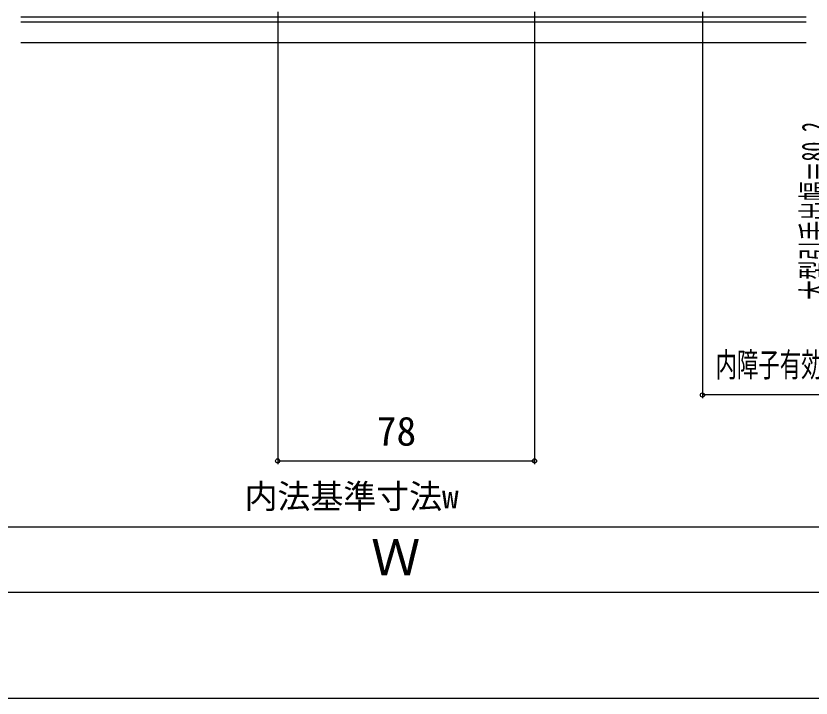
# Model space of a CAD drawing. Units: millimetres, scale not verified. Extents: x -525 to 525, y -783 to 779.
# Drawn here: x -118.5 to 123, y -782.8 to -575.8 of the extents above; entities that cross this region are included whole.
import ezdxf
from ezdxf.enums import TextEntityAlignment as Align

# ---------------------------------------------------------------- set-up
doc = ezdxf.new("R2010")
doc.units = ezdxf.units.MM
doc.header["$LTSCALE"] = 4
for name, color, linetype in [('0-4_YKK_12', 2, 'Continuous'), ('0-7_YKK_D', 6, 'Continuous'), ('0-8_YKK_ZWAK', 7, 'Continuous')]:
    doc.layers.add(name, color=color, linetype=linetype)
doc.styles.add('ＭＳ ゴシック', font='')
doc.styles.get('ＭＳ ゴシック').set_extended_font_data('MS Gothic')

msp = doc.modelspace()

# ---------------------------------------------------------------- linework, layer by layer
at = {"layer": '0-4_YKK_12'}
for p, q in [((-117, -576), (121.5, -576)), ((-117, -577.5), (121.5, -577.5)), ((-117, -583.8), (121.5, -583.8))]:
    msp.add_line(p, q, dxfattribs=at)
at = {"layer": '0-7_YKK_D'}
for p, q in [((-39, -574.5), (-39, -711.8)), ((39, -574.5), (39, -711.8)), ((90, -574.503), (90, -691.8)), ((219, -690.8), (90, -690.8)), ((-39, -710.8), (39, -710.8)), ((-229.5, -730.8), (229.5, -730.8)), ((249.5, -750.8), (-249.5, -750.8))]:
    msp.add_line(p, q, dxfattribs=at)
for centre in [(90, -690.8), (-39, -710.8), (39, -710.8)]:
    msp.add_circle(centre, 0.637, dxfattribs=at)
at = {"layer": '0-8_YKK_ZWAK'}
msp.add_lwpolyline([(-525, -782.8), (525, -782.8), (525, 747.2)], dxfattribs=at)

# ---------------------------------------------------------------- texts
at = {"layer": '0-7_YKK_D', "style": 'ＭＳ ゴシック', "width": 0.6}
msp.add_text('大型引手出幅＝80.2', height=7.331, rotation=90, dxfattribs=at).set_placement((129.693, -661.928), align=Align.BOTTOM_LEFT)
at = {"layer": '0-7_YKK_D', "style": 'ＭＳ ゴシック', "width": 0.65}
msp.add_text('内障子有効開口＝W／2－186', height=7.331, dxfattribs=at).set_placement((93.987, -687.493), align=Align.BOTTOM_LEFT)
at = {"layer": '0-7_YKK_D', "style": 'ＭＳ ゴシック'}
for s, height, p in [('78', 8.798, (-8.898, -708.8)), ('内法基準寸法w', 7.331, (-49.063, -727.436)), ('Ｗ', 11, (-10.653, -748.8))]:
    msp.add_text(s, height=height, dxfattribs=at).set_placement(p, align=Align.BOTTOM_LEFT)

doc.saveas('drawing.dxf')
